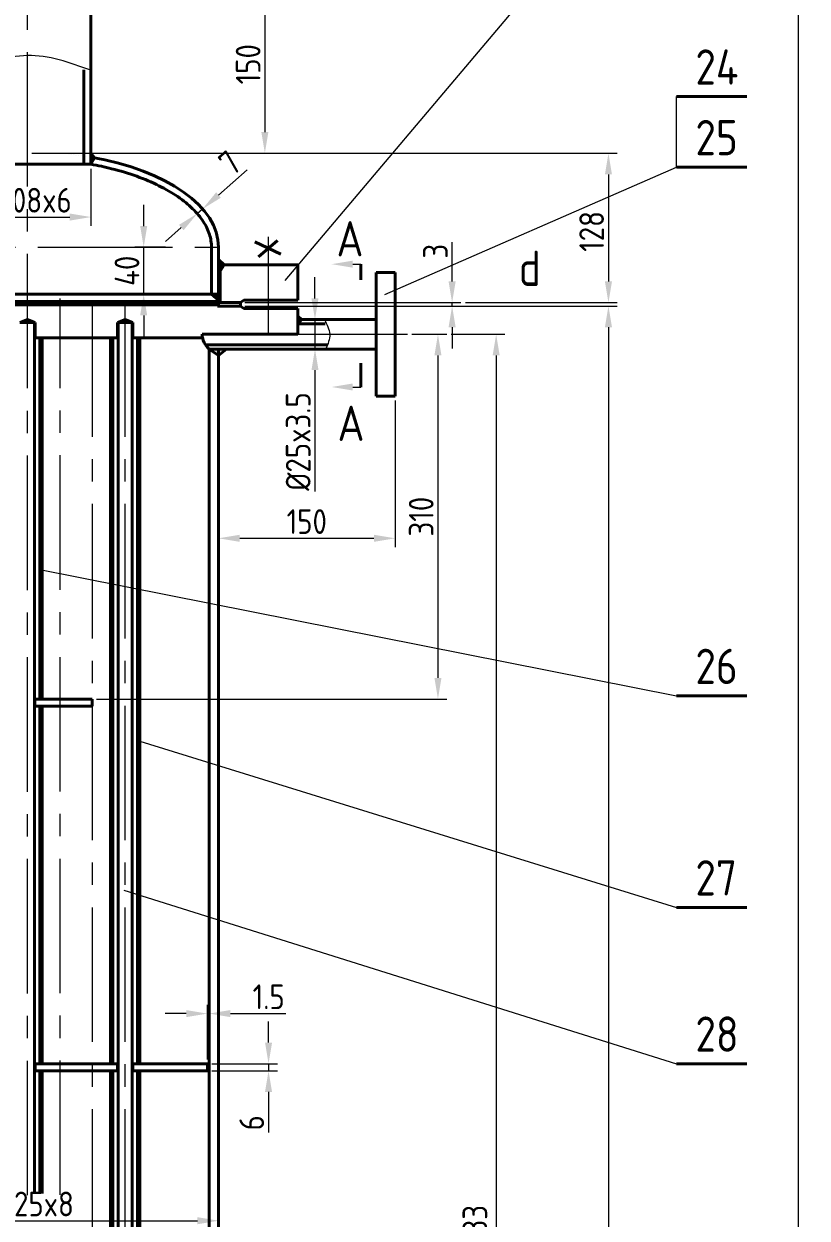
# Model space of a CAD drawing. Header units: millimetres. Extents: x -442207 to -224354, y 128709 to 249540.
# Drawn here: x -224764 to -224653, y 129291.4 to 129460.6 of the extents above; entities that cross this region are included whole.
import ezdxf

# ---------------------------------------------------------------- set-up
doc = ezdxf.new("R2010")
doc.units = ezdxf.units.MM
doc.linetypes.add('CENTER2', pattern=[28.575, 19.05, -3.175, 3.175, -3.175])
for name, color, linetype, lineweight in [('图层1', 7, 'Continuous', 40), ('图层2', 1, 'Continuous', 20), ('图层3', 3, 'Continuous', 20), ('图层4', 2, 'Continuous', 20), ('图层6', 4, 'CENTER2', 20)]:
    doc.layers.add(name, color=color, linetype=linetype, lineweight=lineweight)
doc.styles.add('工程字体', font='gbenor.shx', dxfattribs={"bigfont": 'gbcbig.shx'})
doc.dimstyles.new('直线$0', dxfattribs={"dimtxt": 3.5, "dimasz": 3, "dimexe": 1.25, "dimexo": 0.625, "dimtad": 1, "dimtxsty": '工程字体', "dimcen": 2.5, "dimclrd": 3, "dimclre": 3, "dimclrt": 2, "dimadec": 0, "dimazin": 0, "dimtfac": 1, "dimtmove": 0, "dimatfit": 3, "dimfxl": 0, "dimlwd": 13, "dimlwe": 13, "dimarcsym": 0})

# ---------------------------------------------------------------- blocks, each defined once
blk = doc.blocks.new('*D193')
at = {"layer": 'Defpoints', "color": 0}
for p in [(-224738, 129313.28), (-224738, 129312.28), (-224729.34, 129312.28)]:
    blk.add_point(p, dxfattribs=at)
at = {"layer": '图层1', "color": 3, "lineweight": 13}
for p, q in [((-224729.34, 129316.28), (-224729.34, 129319.28)), ((-224737.38, 129313.28), (-224728.09, 129313.28)), ((-224737.38, 129312.28), (-224728.09, 129312.28)), ((-224729.34, 129313.28), (-224729.34, 129312.28)), ((-224729.34, 129309.28), (-224729.34, 129303.54))]:
    blk.add_line(p, q, dxfattribs=at)
at = {"layer": '图层1', "color": 3}
for points in [[(-224729.84, 129316.28), (-224728.84, 129316.28), (-224729.34, 129313.28)], [(-224729.84, 129309.28), (-224728.84, 129309.28), (-224729.34, 129312.28)]]:
    blk.add_solid(points, dxfattribs=at)
at = {"layer": '图层1', "color": 2, "insert": (-224731.72, 129304.91), "char_height": 3.5, "attachment_point": 5, "rotation": 90, "style": '工程字体'}
blk.add_mtext('6', dxfattribs=at)
blk = doc.blocks.new('*D192')
at = {"layer": 'Defpoints', "color": 0}
for p in [(-224737.75, 129320.38), (-224738, 129313.28), (-224737.75, 129313.28)]:
    blk.add_point(p, dxfattribs=at)
at = {"layer": '图层1', "color": 3, "lineweight": 13}
for p, q in [((-224738, 129313.9), (-224738, 129321.63)), ((-224737.75, 129313.9), (-224737.75, 129321.63)), ((-224741, 129320.38), (-224744, 129320.38)), ((-224738, 129320.38), (-224737.75, 129320.38)), ((-224734.75, 129320.38), (-224726.88, 129320.38))]:
    blk.add_line(p, q, dxfattribs=at)
at = {"layer": '图层1', "color": 3}
for points in [[(-224741, 129320.88), (-224741, 129319.88), (-224738, 129320.38)], [(-224734.75, 129320.88), (-224734.75, 129319.88), (-224737.75, 129320.38)]]:
    blk.add_solid(points, dxfattribs=at)
at = {"layer": '图层1', "color": 2, "insert": (-224729.32, 129322.76), "char_height": 3.5, "attachment_point": 5, "style": '工程字体'}
blk.add_mtext('1.5', dxfattribs=at)
blk = doc.blocks.new('*D149')
at = {"layer": 'Defpoints', "color": 0}
for p in [(-224728.61, 129467.48), (-224679.93, 128987.78), (-224654.28, 128987.78)]:
    blk.add_point(p, dxfattribs=at)
at = {"layer": '图层1', "color": 3, "lineweight": 13}
for p, q in [((-224727.98, 129467.48), (-224653.03, 129467.48)), ((-224654.28, 129464.48), (-224654.28, 128990.78)), ((-224679.31, 128987.78), (-224653.03, 128987.78))]:
    blk.add_line(p, q, dxfattribs=at)
at = {"layer": '图层1', "color": 3}
for points in [[(-224654.78, 129464.48), (-224653.78, 129464.48), (-224654.28, 129467.48)], [(-224654.78, 128990.78), (-224653.78, 128990.78), (-224654.28, 128987.78)]]:
    blk.add_solid(points, dxfattribs=at)
at = {"layer": '图层1', "color": 2, "insert": (-224656.87, 129227.63), "char_height": 3.5, "attachment_point": 5, "rotation": 90, "style": '工程字体'}
blk.add_mtext('~2875', dxfattribs=at)
blk = doc.blocks.new('*D172')
at = {"layer": 'Defpoints', "color": 0}
for p in [(-224704.09, 129416.61), (-224754.34, 129158.28), (-224697.09, 129158.28)]:
    blk.add_point(p, dxfattribs=at)
at = {"layer": '图层1', "color": 3, "lineweight": 13}
for p, q in [((-224703.46, 129416.61), (-224695.84, 129416.61)), ((-224697.09, 129413.61), (-224697.09, 129161.28)), ((-224753.71, 129158.28), (-224695.84, 129158.28))]:
    blk.add_line(p, q, dxfattribs=at)
at = {"layer": '图层1', "color": 3}
for points in [[(-224697.59, 129413.61), (-224696.59, 129413.61), (-224697.09, 129416.61)], [(-224697.59, 129161.28), (-224696.59, 129161.28), (-224697.09, 129158.28)]]:
    blk.add_solid(points, dxfattribs=at)
at = {"layer": '图层1', "color": 2, "insert": (-224699.69, 129287.44), "char_height": 3.5, "attachment_point": 5, "rotation": 90, "style": '工程字体'}
blk.add_mtext('258,33', dxfattribs=at)
blk = doc.blocks.new('*D171')
at = {"layer": 'Defpoints', "color": 0}
for p in [(-224709.66, 129416.61), (-224754.34, 129364.94), (-224705.34, 129364.94)]:
    blk.add_point(p, dxfattribs=at)
at = {"layer": '图层1', "color": 3, "lineweight": 13}
for p, q in [((-224709.03, 129416.61), (-224704.09, 129416.61)), ((-224705.34, 129413.61), (-224705.34, 129367.94)), ((-224753.71, 129364.94), (-224704.09, 129364.94))]:
    blk.add_line(p, q, dxfattribs=at)
at = {"layer": '图层1', "color": 3}
for points in [[(-224705.84, 129413.61), (-224704.84, 129413.61), (-224705.34, 129416.61)], [(-224705.84, 129367.94), (-224704.84, 129367.94), (-224705.34, 129364.94)]]:
    blk.add_solid(points, dxfattribs=at)
at = {"layer": '图层1', "color": 2, "insert": (-224707.71, 129390.78), "char_height": 3.5, "attachment_point": 5, "rotation": 90, "style": '工程字体'}
blk.add_mtext('310', dxfattribs=at)
blk = doc.blocks.new('*D182')
at = {"layer": 'Defpoints', "color": 0}
for p in [(-224722.76, 129418.69), (-224722.76, 129414.53), (-224722.76, 129414.53)]:
    blk.add_point(p, dxfattribs=at)
at = {"layer": '图层1', "color": 3, "lineweight": 13}
for p, q in [((-224722.76, 129421.69), (-224722.76, 129424.69)), ((-224723.39, 129418.69), (-224724.01, 129418.69)), ((-224722.76, 129418.69), (-224722.76, 129414.53)), ((-224723.39, 129414.53), (-224724.01, 129414.53)), ((-224722.76, 129411.53), (-224722.76, 129394.32))]:
    blk.add_line(p, q, dxfattribs=at)
at = {"layer": '图层1', "color": 3}
for points in [[(-224723.26, 129421.69), (-224722.26, 129421.69), (-224722.76, 129418.69)], [(-224723.26, 129411.53), (-224722.26, 129411.53), (-224722.76, 129414.53)]]:
    blk.add_solid(points, dxfattribs=at)
at = {"layer": '图层1', "color": 2, "insert": (-224725.14, 129401.42), "char_height": 3.5, "attachment_point": 5, "rotation": 90, "style": '工程字体'}
blk.add_mtext('%%C25x3.5', dxfattribs=at)
blk = doc.blocks.new('*D181')
at = {"layer": 'Defpoints', "color": 0}
for p in [(-224711.42, 129407.86), (-224736.42, 129403.58), (-224711.42, 129387.71)]:
    blk.add_point(p, dxfattribs=at)
at = {"layer": '图层1', "color": 3, "lineweight": 13}
for p, q in [((-224711.42, 129407.23), (-224711.42, 129386.46)), ((-224736.42, 129402.95), (-224736.42, 129386.46)), ((-224733.42, 129387.71), (-224714.42, 129387.71))]:
    blk.add_line(p, q, dxfattribs=at)
at = {"layer": '图层1', "color": 3}
for points in [[(-224733.42, 129388.21), (-224733.42, 129387.21), (-224736.42, 129387.71)], [(-224714.42, 129388.21), (-224714.42, 129387.21), (-224711.42, 129387.71)]]:
    blk.add_solid(points, dxfattribs=at)
at = {"layer": '图层1', "color": 2, "insert": (-224723.92, 129390.08), "char_height": 3.5, "attachment_point": 5, "style": '工程字体'}
blk.add_mtext('150', dxfattribs=at)
blk = doc.blocks.new('*D180')
at = {"layer": 'Defpoints', "color": 0}
for p in [(-224747.03, 129428.94), (-224743.33, 129428.94), (-224743.33, 129422.28)]:
    blk.add_point(p, dxfattribs=at)
at = {"layer": '图层1', "color": 3, "lineweight": 13}
for p, q in [((-224747.03, 129431.94), (-224747.03, 129434.94)), ((-224743.96, 129428.94), (-224748.28, 129428.94)), ((-224747.03, 129422.28), (-224747.03, 129428.94)), ((-224743.96, 129422.28), (-224748.28, 129422.28)), ((-224747.03, 129419.28), (-224747.03, 129416.28))]:
    blk.add_line(p, q, dxfattribs=at)
at = {"layer": '图层1', "color": 3}
for points in [[(-224747.53, 129431.94), (-224746.53, 129431.94), (-224747.03, 129428.94)], [(-224747.53, 129419.28), (-224746.53, 129419.28), (-224747.03, 129422.28)]]:
    blk.add_solid(points, dxfattribs=at)
at = {"layer": '图层1', "color": 2, "insert": (-224749.4, 129425.61), "char_height": 3.5, "attachment_point": 5, "rotation": 90, "style": '工程字体'}
blk.add_mtext('40', dxfattribs=at)
blk = doc.blocks.new('*D179')
at = {"layer": 'Defpoints', "color": 0}
for p in [(-224772.5, 129440.7), (-224754.5, 129440.7), (-224754.5, 129433.22)]:
    blk.add_point(p, dxfattribs=at)
at = {"layer": '图层1', "color": 3, "lineweight": 13}
for p, q in [((-224772.5, 129440.07), (-224772.5, 129431.97)), ((-224754.5, 129440.07), (-224754.5, 129431.97)), ((-224769.5, 129433.22), (-224757.5, 129433.22))]:
    blk.add_line(p, q, dxfattribs=at)
at = {"layer": '图层1', "color": 3}
for points in [[(-224769.5, 129433.72), (-224769.5, 129432.72), (-224772.5, 129433.22)], [(-224757.5, 129433.72), (-224757.5, 129432.72), (-224754.5, 129433.22)]]:
    blk.add_solid(points, dxfattribs=at)
at = {"layer": '图层1', "color": 2, "insert": (-224763.5, 129435.6), "char_height": 3.5, "attachment_point": 5, "style": '工程字体'}
blk.add_mtext('%%C108x6', dxfattribs=at)
blk = doc.blocks.new('*D178')
at = {"layer": 'Defpoints', "color": 0}
for p in [(-224745.17, 129467.48), (-224745.17, 129442.25), (-224729.86, 129442.25)]:
    blk.add_point(p, dxfattribs=at)
at = {"layer": '图层1', "color": 3, "lineweight": 13}
for p, q in [((-224744.55, 129467.48), (-224728.61, 129467.48)), ((-224729.86, 129464.48), (-224729.86, 129445.25)), ((-224744.55, 129442.25), (-224728.61, 129442.25))]:
    blk.add_line(p, q, dxfattribs=at)
at = {"layer": '图层1', "color": 3}
for points in [[(-224730.36, 129464.48), (-224729.36, 129464.48), (-224729.86, 129467.48)], [(-224730.36, 129445.25), (-224729.36, 129445.25), (-224729.86, 129442.25)]]:
    blk.add_solid(points, dxfattribs=at)
at = {"layer": '图层1', "color": 2, "insert": (-224732.23, 129454.87), "char_height": 3.5, "attachment_point": 5, "rotation": 90, "style": '工程字体'}
blk.add_mtext('150', dxfattribs=at)
blk = doc.blocks.new('*D177')
at = {"layer": 'Defpoints', "color": 0}
for p in [(-224738.69, 129434.36), (-224738.69, 129434.36), (-224739.44, 129433.71)]:
    blk.add_point(p, dxfattribs=at)
at = {"layer": '图层1', "color": 3, "lineweight": 13}
for p, q in [((-224736.43, 129436.34), (-224732.35, 129439.9)), ((-224739.85, 129434.18), (-224740.26, 129434.65)), ((-224739.1, 129434.84), (-224739.51, 129435.31)), ((-224739.44, 129433.71), (-224738.69, 129434.36)), ((-224741.7, 129431.73), (-224743.96, 129429.76))]:
    blk.add_line(p, q, dxfattribs=at)
at = {"layer": '图层1', "color": 3}
for points in [[(-224736.76, 129436.72), (-224736.1, 129435.96), (-224738.69, 129434.36)], [(-224742.03, 129432.11), (-224741.37, 129431.36), (-224739.44, 129433.71)]]:
    blk.add_solid(points, dxfattribs=at)
at = {"layer": '图层1', "color": 2, "insert": (-224734.82, 129440.9), "char_height": 3.5, "attachment_point": 5, "rotation": 41.1533, "style": '工程字体'}
blk.add_mtext('7', dxfattribs=at)
blk = doc.blocks.new('*D176')
at = {"layer": 'Defpoints', "color": 0}
for p in [(-224763.5, 129442.25), (-224702.08, 129421.11), (-224681.18, 129421.11)]:
    blk.add_point(p, dxfattribs=at)
at = {"layer": '图层1', "color": 3, "lineweight": 13}
for p, q in [((-224762.88, 129442.25), (-224679.93, 129442.25)), ((-224681.18, 129439.25), (-224681.18, 129424.11)), ((-224701.45, 129421.11), (-224679.93, 129421.11))]:
    blk.add_line(p, q, dxfattribs=at)
at = {"layer": '图层1', "color": 3}
for points in [[(-224681.68, 129439.25), (-224680.68, 129439.25), (-224681.18, 129442.25)], [(-224681.68, 129424.11), (-224680.68, 129424.11), (-224681.18, 129421.11)]]:
    blk.add_solid(points, dxfattribs=at)
at = {"layer": '图层1', "color": 2, "insert": (-224683.56, 129431.18), "char_height": 3.5, "attachment_point": 5, "rotation": 90, "style": '工程字体'}
blk.add_mtext('128', dxfattribs=at)
blk = doc.blocks.new('*D175')
at = {"layer": 'Defpoints', "color": 0}
for p in [(-224733.34, 129421.11), (-224733.34, 129420.61), (-224703.33, 129421.11)]:
    blk.add_point(p, dxfattribs=at)
at = {"layer": '图层1', "color": 3, "lineweight": 13}
for p, q in [((-224703.33, 129424.11), (-224703.33, 129429.65)), ((-224732.71, 129421.11), (-224702.08, 129421.11)), ((-224732.71, 129420.61), (-224702.08, 129420.61)), ((-224703.33, 129420.61), (-224703.33, 129421.11)), ((-224703.33, 129417.61), (-224703.33, 129414.61))]:
    blk.add_line(p, q, dxfattribs=at)
at = {"layer": '图层1', "color": 3}
for points in [[(-224703.83, 129424.11), (-224702.83, 129424.11), (-224703.33, 129421.11)], [(-224703.83, 129417.61), (-224702.83, 129417.61), (-224703.33, 129420.61)]]:
    blk.add_solid(points, dxfattribs=at)
at = {"layer": '图层1', "color": 2, "insert": (-224705.7, 129428.38), "char_height": 3.5, "attachment_point": 5, "rotation": 90, "style": '工程字体'}
blk.add_mtext('3', dxfattribs=at)
blk = doc.blocks.new('*D174')
at = {"layer": 'Defpoints', "color": 0}
for p in [(-224733.34, 129420.61), (-224733.34, 129088.28), (-224681.18, 129088.28)]:
    blk.add_point(p, dxfattribs=at)
at = {"layer": '图层1', "color": 3, "lineweight": 13}
for p, q in [((-224732.71, 129420.61), (-224679.93, 129420.61)), ((-224681.18, 129417.61), (-224681.18, 129091.28)), ((-224732.71, 129088.28), (-224679.93, 129088.28))]:
    blk.add_line(p, q, dxfattribs=at)
at = {"layer": '图层1', "color": 3}
for points in [[(-224681.68, 129417.61), (-224680.68, 129417.61), (-224681.18, 129420.61)], [(-224681.68, 129091.28), (-224680.68, 129091.28), (-224681.18, 129088.28)]]:
    blk.add_solid(points, dxfattribs=at)
at = {"layer": '图层1', "color": 2, "insert": (-224683.56, 129254.44), "char_height": 3.5, "attachment_point": 5, "rotation": 90, "style": '工程字体'}
blk.add_mtext('1990', dxfattribs=at)
blk = doc.blocks.new('*D173')
at = {"layer": 'Defpoints', "color": 0}
for p in [(-224790.59, 129291.04), (-224736.42, 129291.04), (-224736.42, 129291.04)]:
    blk.add_point(p, dxfattribs=at)
at = {"layer": '图层1', "color": 3, "lineweight": 13}
for p, q in [((-224790.59, 129291.66), (-224790.59, 129292.29)), ((-224736.42, 129291.66), (-224736.42, 129292.29)), ((-224787.59, 129291.04), (-224739.42, 129291.04))]:
    blk.add_line(p, q, dxfattribs=at)
at = {"layer": '图层1', "color": 3}
for points in [[(-224787.59, 129291.54), (-224787.59, 129290.54), (-224790.59, 129291.04)], [(-224739.42, 129291.54), (-224739.42, 129290.54), (-224736.42, 129291.04)]]:
    blk.add_solid(points, dxfattribs=at)
at = {"layer": '图层1', "color": 2, "insert": (-224763.5, 129293.41), "char_height": 3.5, "attachment_point": 5, "style": '工程字体'}
blk.add_mtext('%%C325x8', dxfattribs=at)

msp = doc.modelspace()

# ---------------------------------------------------------------- hatches: boundary and pattern name
at = {"layer": '图层1'}
h = msp.add_hatch(color=3, dxfattribs=at)
edge = h.paths.add_edge_path()
edge.add_line((-224754.504, 129442.229), (-224753.979, 129441.619))
edge.add_ellipse((-224763.504, 129428.942), major_axis=(27.083, 0), ratio=0.5, start_angle=69.40957, end_angle=70.5911)
edge.add_line((-224754.504, 129441.714), (-224754.504, 129442.229))
edge = h.paths.add_edge_path()
edge.add_ellipse((-224763.504, 129428.942), major_axis=(27.083, 0), ratio=0.5, start_angle=69.40957, end_angle=70.5911, ccw=False)
edge.add_line((-224753.979, 129441.619), (-224754.504, 129440.698))
edge.add_line((-224754.504, 129440.698), (-224754.504, 129441.714))
h = msp.add_hatch(color=3, dxfattribs=at)
h.paths.add_polyline_path([(-224736.421, 129427.228), (-224735.603, 129426.442), (-224736.421, 129426.442)])
h.paths.add_polyline_path([(-224736.421, 129426.442), (-224736.171, 129426.442), (-224736.171, 129425.575), (-224736.421, 129425.575)])
h.paths.add_polyline_path([(-224736.171, 129426.442), (-224735.603, 129426.442), (-224736.171, 129425.575)])
msp.add_hatch(color=3, dxfattribs=at).paths.add_polyline_path([(-224736.171, 129422.275), (-224737.421, 129422.275), (-224736.171, 129421.275)])
h = msp.add_hatch(color=3, dxfattribs=at)
h.paths.add_polyline_path([(-224725.171, 129419.191), (-224725.171, 129418.692), (-224724.691, 129418.692)])
h.paths.add_polyline_path([(-224724.691, 129418.692), (-224725.171, 129418.692), (-224725.171, 129418.109)])
h = msp.add_hatch(color=3, dxfattribs=at)
h.paths.add_polyline_path([(-224735.311, 129414.525), (-224736.421, 129414.525), (-224736.421, 129413.608)])
h.paths.add_polyline_path([(-224736.421, 129414.525), (-224737.754, 129414.525), (-224736.421, 129413.608)])

# ---------------------------------------------------------------- linework, layer by layer
for p, q in [((-224754.504, 129463.817), (-224754.504, 129440.698)), ((-224755.504, 129454.066), (-224755.504, 129440.698)), ((-224671.555, 129450.281), (-224661.555, 129450.281)), ((-224772.504, 129440.698), (-224754.504, 129440.698)), ((-224754.504, 129442.229), (-224753.979, 129441.619)), ((-224753.979, 129441.619), (-224754.504, 129440.698)), ((-224671.555, 129440.281), (-224661.555, 129440.281)), ((-224737.421, 129428.942), (-224737.421, 129422.275)), ((-224736.421, 129428.942), (-224736.421, 129422.275)), ((-224731.258, 129429.705), (-224727.576, 129427.984)), ((-224728.082, 129429.874), (-224730.785, 129427.579)), ((-224736.421, 129427.228), (-224735.603, 129426.442)), ((-224725.171, 129426.442), (-224736.421, 129426.442)), ((-224736.421, 129426.442), (-224736.421, 129422.275)), ((-224736.171, 129425.575), (-224736.421, 129425.575)), ((-224735.603, 129426.442), (-224736.171, 129425.575)), ((-224736.171, 129426.442), (-224736.171, 129421.109)), ((-224725.171, 129421.442), (-224725.171, 129426.442)), ((-224716.286, 129426.544), (-224716.286, 129424.326)), ((-224711.421, 129425.359), (-224714.088, 129425.359)), ((-224714.088, 129425.359), (-224714.088, 129416.609)), ((-224711.421, 129416.609), (-224711.421, 129425.359)), ((-224790.838, 129422.275), (-224763.504, 129422.275)), ((-224736.171, 129422.275), (-224763.504, 129422.275)), ((-224736.171, 129421.275), (-224737.421, 129422.275)), ((-224793.673, 129421.109), (-224763.504, 129421.109)), ((-224790.838, 129421.275), (-224736.171, 129421.275)), ((-224770.412, 129420.775), (-224736.588, 129420.775)), ((-224733.336, 129421.109), (-224763.504, 129421.109)), ((-224736.588, 129420.609), (-224736.588, 129420.775)), ((-224736.588, 129420.609), (-224733.336, 129420.609)), ((-224736.421, 129421.109), (-224736.421, 129420.609)), ((-224732.838, 129421.442), (-224733.336, 129421.109)), ((-224733.336, 129420.609), (-224733.336, 129421.109)), ((-224732.838, 129420.275), (-224733.336, 129420.609)), ((-224725.171, 129421.442), (-224732.838, 129421.442)), ((-224764.588, 129418.275), (-224763.504, 129418.696)), ((-224763.504, 129418.696), (-224762.421, 129418.275)), ((-224750.723, 129418.275), (-224749.639, 129418.696)), ((-224749.639, 129418.696), (-224748.556, 129418.275)), ((-224732.838, 129420.275), (-224725.171, 129420.275)), ((-224725.171, 129420.275), (-224725.171, 129416.609)), ((-224725.171, 129419.191), (-224724.691, 129418.692)), ((-224724.691, 129418.692), (-224725.171, 129418.109)), ((-224725.171, 129418.692), (-224714.088, 129418.692)), ((-224762.421, 129418.275), (-224764.588, 129418.275)), ((-224762.504, 129294.986), (-224762.504, 129418.275)), ((-224762.421, 129416.258), (-224762.421, 129418.275)), ((-224748.556, 129418.275), (-224750.723, 129418.275)), ((-224750.723, 129416.258), (-224750.723, 129418.275)), ((-224750.639, 129205.101), (-224750.639, 129418.275)), ((-224748.639, 129205.101), (-224748.639, 129418.275)), ((-224748.556, 129416.258), (-224748.556, 129418.275)), ((-224725.171, 129418.109), (-224721.307, 129418.109)), ((-224762.421, 129416.258), (-224762.504, 129416.258)), ((-224762.28, 129416.109), (-224762.504, 129415.899)), ((-224750.639, 129416.109), (-224762.504, 129416.109)), ((-224762.421, 129416.258), (-224762.28, 129416.109)), ((-224761.754, 129364.942), (-224761.754, 129416.109)), ((-224761.421, 129364.942), (-224761.421, 129416.109)), ((-224751.723, 129363.942), (-224751.723, 129416.109)), ((-224751.389, 129363.942), (-224751.389, 129416.109)), ((-224750.723, 129416.258), (-224750.864, 129416.109)), ((-224750.864, 129416.109), (-224750.639, 129415.899)), ((-224750.723, 129416.258), (-224750.639, 129416.258)), ((-224748.556, 129416.258), (-224748.639, 129416.258)), ((-224738.693, 129416.109), (-224748.639, 129416.109)), ((-224748.415, 129416.109), (-224748.639, 129415.899)), ((-224748.556, 129416.258), (-224748.415, 129416.109)), ((-224747.889, 129363.942), (-224747.889, 129416.109)), ((-224747.556, 129363.942), (-224747.556, 129416.109)), ((-224738.74, 129416.609), (-224725.171, 129416.609)), ((-224714.088, 129407.859), (-224714.088, 129416.609)), ((-224711.421, 129416.609), (-224711.421, 129407.859)), ((-224738.284, 129415.109), (-224720.944, 129415.109)), ((-224737.754, 129414.525), (-224736.421, 129413.608)), ((-224737.754, 129414.525), (-224714.088, 129414.525)), ((-224737.754, 129414.525), (-224737.754, 129094.359)), ((-224736.421, 129413.608), (-224735.311, 129414.525)), ((-224736.421, 129414.525), (-224736.421, 129094.359)), ((-224716.286, 129409.142), (-224716.286, 129412.524)), ((-224711.421, 129407.859), (-224714.088, 129407.859)), ((-224754.336, 129364.942), (-224762.504, 129364.942)), ((-224762.439, 129364.942), (-224762.439, 129363.942)), ((-224754.336, 129363.942), (-224754.336, 129364.942)), ((-224671.555, 129365.376), (-224661.555, 129365.376)), ((-224754.336, 129363.942), (-224762.504, 129363.942)), ((-224761.754, 129313.275), (-224761.754, 129363.942)), ((-224761.421, 129313.275), (-224761.421, 129363.942)), ((-224751.723, 129313.275), (-224751.723, 129363.942)), ((-224751.389, 129313.275), (-224751.389, 129363.942)), ((-224747.889, 129313.275), (-224747.889, 129363.942)), ((-224747.556, 129313.275), (-224747.556, 129363.942)), ((-224671.555, 129335.418), (-224661.555, 129335.418)), ((-224760.552, 129313.275), (-224762.504, 129313.275)), ((-224762.504, 129313.275), (-224750.639, 129313.275)), ((-224758.552, 129312.275), (-224762.504, 129312.275)), ((-224762.401, 129313.275), (-224762.401, 129312.275)), ((-224761.754, 129294.926), (-224761.754, 129312.275)), ((-224761.421, 129294.897), (-224761.421, 129312.275)), ((-224751.315, 129313.275), (-224758.552, 129313.275)), ((-224750.639, 129312.275), (-224758.552, 129312.275)), ((-224751.723, 129209.942), (-224751.723, 129312.275)), ((-224751.389, 129209.942), (-224751.389, 129312.275)), ((-224750.718, 129313.275), (-224750.718, 129312.275)), ((-224738.004, 129313.275), (-224748.639, 129313.275)), ((-224738.004, 129312.275), (-224748.639, 129312.275)), ((-224748.56, 129313.275), (-224748.56, 129312.275)), ((-224747.889, 129209.942), (-224747.889, 129312.275)), ((-224747.556, 129209.942), (-224747.556, 129312.275)), ((-224738.004, 129312.275), (-224738.004, 129313.275)), ((-224671.555, 129313.284), (-224661.555, 129313.284))]:
    msp.add_line(p, q, dxfattribs=at)
msp.add_arc((-224736.044, 129416.609), 2.695, 180, 230.62072, dxfattribs=at)
msp.add_ellipse((-224763.504, 129428.942), major_axis=(-27.083, 0), ratio=0.5, start_param=3.1415927, end_param=4.3736397, dxfattribs=at)
msp.add_open_spline([(-224737.421, 129428.942), (-224737.421, 129429.549), (-224737.516, 129430.157), (-224737.905, 129431.377), (-224738.198, 129431.99), (-224738.993, 129433.207), (-224739.495, 129433.812), (-224740.701, 129434.989), (-224741.406, 129435.562), (-224743.002, 129436.654), (-224743.894, 129437.173), (-224745.841, 129438.139), (-224746.896, 129438.587), (-224749.142, 129439.395), (-224750.332, 129439.756), (-224752.524, 129440.308), (-224753.503, 129440.518), (-224754.504, 129440.698)], degree=3, knots=[3.1415927, 3.1415927, 3.1415927, 3.1415927, 3.2993946, 3.2993946, 3.4571966, 3.4571966, 3.6149985, 3.6149985, 3.7728005, 3.7728005, 3.9306024, 3.9306024, 4.0884044, 4.0884044, 4.2462063, 4.2462063, 4.3666927, 4.3666927, 4.3666927, 4.3666927], dxfattribs=at)
at = {"layer": '图层2'}
msp.add_line((-224729.338, 129416.609), (-224729.338, 129430.424), dxfattribs=at)
at = {"layer": '图层2', "start_tangent": (0, -1)}
msp.add_spline([(-224721.423, 129418.692), (-224720.664, 129416.609), (-224721.216, 129414.525)], degree=3, dxfattribs=at)
at = {"layer": '图层3'}
for p, q in [((-224726.998, 129424.229), (-224671.555, 129489.842)), ((-224671.555, 129440.281), (-224671.555, 129450.281)), ((-224712.873, 129422.231), (-224671.555, 129440.281)), ((-224717.397, 129426.544), (-224716.286, 129426.544)), ((-224717.397, 129409.142), (-224716.286, 129409.142)), ((-224761.754, 129383.288), (-224671.555, 129365.376)), ((-224747.556, 129358.981), (-224671.555, 129335.418)), ((-224749.837, 129337.857), (-224671.555, 129313.284))]:
    msp.add_line(p, q, dxfattribs=at)
at = {"layer": '图层3', "start_tangent": (-1, 0)}
msp.add_spline([(-224754.504, 129454.005), (-224763.504, 129456.103), (-224772.504, 129453.496)], degree=3, dxfattribs=at)
at = {"layer": '图层3'}
for points in [[(-224717.397, 129427.044), (-224717.397, 129426.044), (-224720.397, 129426.544)], [(-224717.397, 129408.642), (-224717.397, 129409.642), (-224720.397, 129409.142)]]:
    msp.add_solid(points, dxfattribs=at)
at = {"layer": '图层6'}
for p, q in [((-224763.504, 129294.657), (-224763.504, 129475.405)), ((-224790.588, 129428.942), (-224736.421, 129428.942)), ((-224758.883, 129294.694), (-224758.883, 129421.668)), ((-224754.261, 129087.775), (-224754.261, 129421.668)), ((-224749.639, 129087.775), (-224749.639, 129421.668)), ((-224727.838, 129416.609), (-224709.658, 129416.609))]:
    msp.add_line(p, q, dxfattribs=at)

# ---------------------------------------------------------------- texts
at = {"layer": '图层1', "style": '工程字体'}
for s, p in [('24', (-224668.862, 129451.972)), ('25', (-224668.862, 129441.972)), ('26', (-224668.862, 129367.068)), ('27', (-224668.862, 129337.109)), ('28', (-224668.862, 129314.975))]:
    msp.add_text(s, height=5, dxfattribs=at).set_placement(p)
at = {"layer": '图层4', "style": '工程字体'}
for s, p in [('A', (-224719.717, 129427.644)), ('d', (-224693.889, 129423.452)), ('A', (-224719.57, 129401.5))]:
    msp.add_text(s, height=5, dxfattribs=at).set_placement(p)

# ---------------------------------------------------------------- dimensions: what is measured, and where the dimension line sits
at = {"layer": '图层1'}
for base, p1, p2, text, picture, middle in [((-224729.86, 129442.247), (-224745.171, 129467.484), (-224745.171, 129442.247), '150', '*D178', (-224729.86, 129454.866)), ((-224681.18, 129421.109), (-224763.504, 129442.247), (-224702.077, 129421.109), '128', '*D176', (-224681.18, 129431.178)), ((-224681.18, 129088.275), (-224733.336, 129420.609), (-224733.336, 129088.275), '1990', '*D174', (-224681.18, 129254.442))]:
    dim = msp.add_linear_dim(base=base, p1=p1, p2=p2, angle=90, text=text, dimstyle='直线$0', dxfattribs=at)
    dim.commit()
    dim.dimension.update_dxf_attribs({"geometry": picture, "text_midpoint": middle, "dimtype": 160})
for base, p1, p2, text, picture, middle in [((-224654.281, 128987.775), (-224728.61, 129467.484), (-224679.93, 128987.775), '~2875', '*D149', (-224656.874, 129227.629)), ((-224747.03, 129428.942), (-224743.332, 129422.275), (-224743.332, 129428.942), '40', '*D180', (-224749.405, 129425.609)), ((-224703.327, 129421.109), (-224733.336, 129420.609), (-224733.336, 129421.109), '3', '*D175', (-224705.702, 129428.377)), ((-224722.762, 129414.525), (-224722.762, 129418.692), (-224722.762, 129414.525), '%%C25x3.5', '*D182', (-224725.137, 129401.423)), ((-224705.336, 129364.942), (-224709.658, 129416.609), (-224754.336, 129364.942), '310', '*D171', (-224707.711, 129390.775)), ((-224729.345, 129312.275), (-224738.004, 129313.275), (-224738.004, 129312.275), '6', '*D193', (-224731.72, 129304.907))]:
    dim = msp.add_linear_dim(base=base, p1=p1, p2=p2, angle=90, text=text, dimstyle='直线$0', dxfattribs=at)
    dim.commit()
    dim.dimension.update_dxf_attribs({"geometry": picture, "text_midpoint": middle})
dim = msp.add_aligned_dim(p1=(-224739.44, 129433.706), p2=(-224738.687, 129434.365), distance=0, text='7', dimstyle='直线$0', dxfattribs=at)
dim.commit()
dim.dimension.update_dxf_attribs({"geometry": '*D177', "text_midpoint": (-224734.822, 129440.896)})
for base, p1, p2, text, picture, middle in [((-224754.504, 129433.223), (-224772.504, 129440.698), (-224754.504, 129440.698), '%%C108x6', '*D179', (-224763.504, 129435.598)), ((-224736.421, 129291.035), (-224790.588, 129291.035), (-224736.421, 129291.035), '%%C325x8', '*D173', (-224763.504, 129293.41))]:
    dim = msp.add_linear_dim(base=base, p1=p1, p2=p2, text=text, dimstyle='直线$0', dxfattribs=at)
    dim.commit()
    dim.dimension.update_dxf_attribs({"geometry": picture, "text_midpoint": middle})
dim = msp.add_linear_dim(base=(-224697.091, 129158.275), p1=(-224704.086, 129416.609), p2=(-224754.336, 129158.275), angle=90, dimstyle='直线$0', dxfattribs=at)
dim.commit()
dim.dimension.update_dxf_attribs({"geometry": '*D172', "text_midpoint": (-224699.685, 129287.442)})
for base, p1, p2, text, picture, middle in [((-224711.421, 129387.708), (-224736.421, 129403.576), (-224711.421, 129407.859), '150', '*D181', (-224723.921, 129387.708)), ((-224737.754, 129320.383), (-224738.004, 129313.275), (-224737.754, 129313.275), '1.5', '*D192', (-224729.319, 129320.383))]:
    dim = msp.add_linear_dim(base=base, p1=p1, p2=p2, text=text, dimstyle='直线$0', dxfattribs=at)
    dim.commit()
    dim.dimension.update_dxf_attribs({"geometry": picture, "text_midpoint": middle, "dimtype": 160})

doc.saveas('drawing.dxf')
